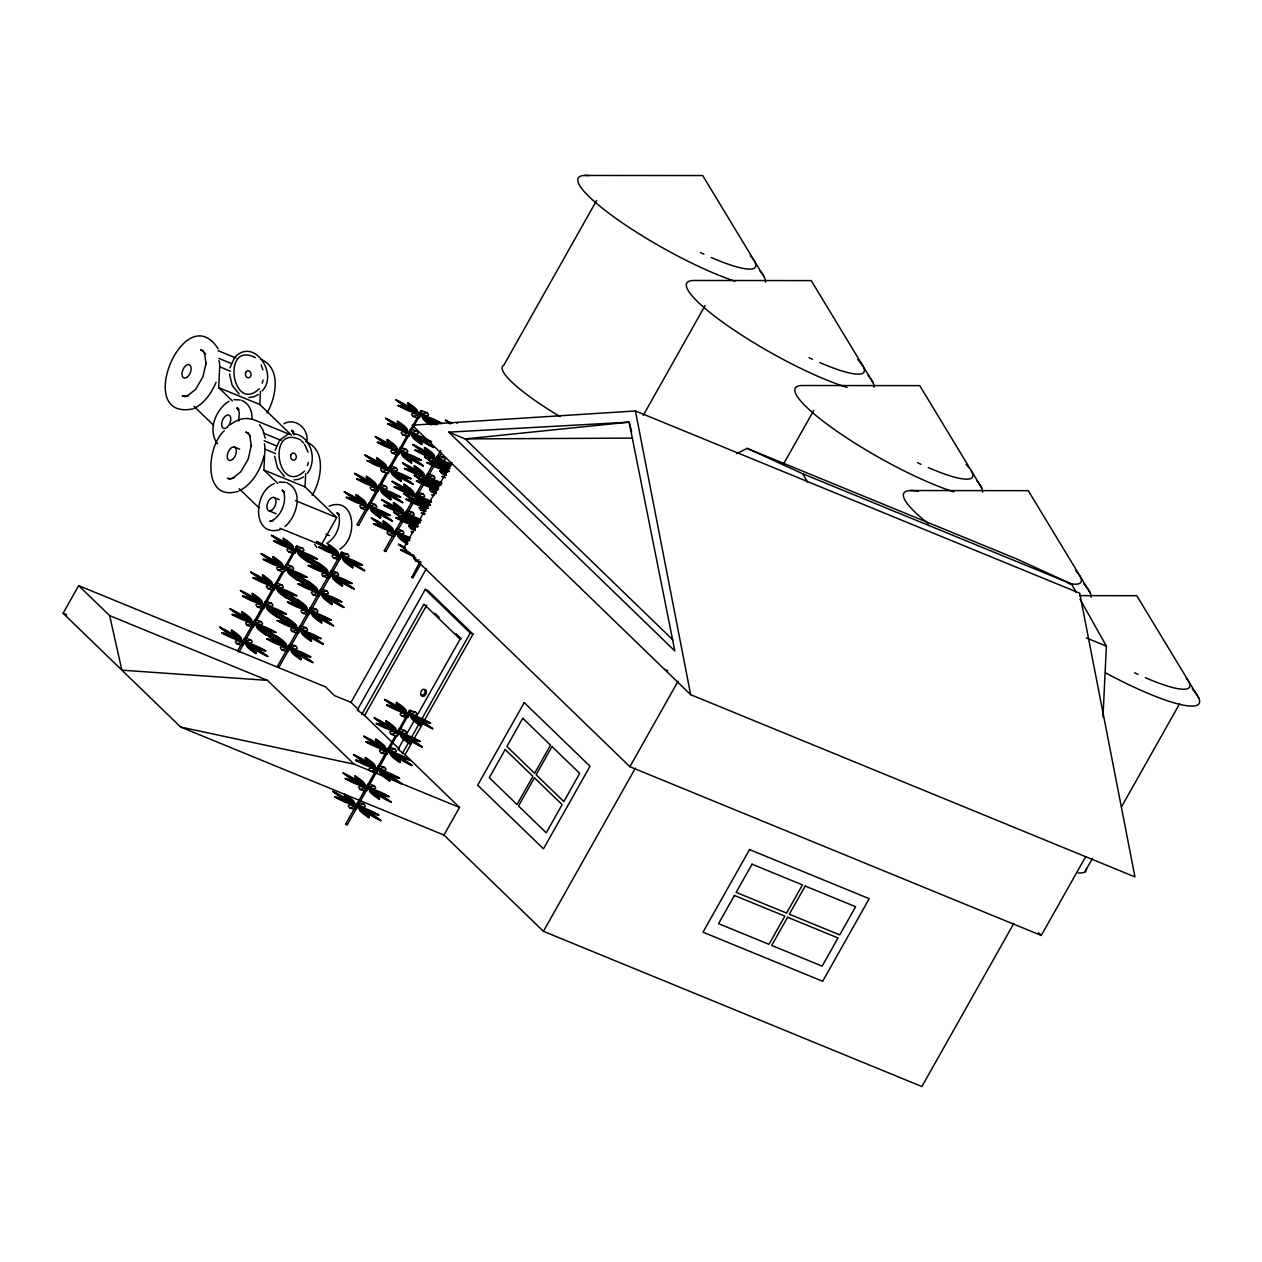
<?xml version="1.0" encoding="UTF-8"?>
<svg xmlns="http://www.w3.org/2000/svg" width="1262" height="1262" viewBox="0 0 1262 1262"><rect width="100%" height="100%" fill="white"/><g stroke="black" fill="none" stroke-linecap="round" stroke-linejoin="round"><path stroke-width="1.5" d="M232.429 400.969L218.673 387.639L219.683 366.8A16.942 9.465 -67.7 0 0 219.62 363.945M291.459 435.153L259.814 404.518L260.445 391.252M277.672 483.346L263.9 470.032L264.91 449.177A16.942 9.465 -67.7 0 0 264.357 443.782M280.022 528.226L321.163 545.089L336.686 517.53L305.041 486.895L305.688 473.629M1102.972 716.911L1106.395 646.144L1080.004 599.119M238.739 421.051L239.291 412.485L237.13 407.642L239.007 409.677L237.004 408.352L238.376 409.077M229.921 367.952L234.385 357.824M262.165 383.175L263.127 380.02M275.163 450.329L279.612 440.201M307.392 465.568L308.354 462.413M264.121 455.834C260.477 469.716 252.779 483.567 239.796 490.634M216.133 382.197C211.669 392.687 204.87 402.783 194.553 408.241M266.96 412.989C276.22 397.562 281.773 367.51 260.571 359.276M312.187 495.367C321.447 479.939 327 449.903 305.798 441.653M1013.843 923.374L921.891 1086.55L543.433 931.324L443.956 835.05L180.671 727.054L63.1 613.269L78.67 585.647L325.501 686.875L334.54 695.63L350.994 702.382L358.755 709.891M237.414 651.287L282.357 571.544M284.265 568.152L296.696 546.099L297.69 546.462L238.975 652.138M277.672 665.957L341.718 552.204L342.507 552.456L343.28 553.056L279.217 666.746L277.687 665.863L279.217 666.746M408.809 432.724L421.24 410.671L422.249 411.033L358.755 525.213L357.951 524.96L357.178 524.361L385.872 473.455M387.781 470.063L406.9 436.116M441.337 453.058L385.872 551.462L385.084 551.21L384.311 550.611L413.005 499.705M414.914 496.313L440.722 450.502M596.626 200.469L503.743 365.317A85.769 15.475 29.4 0 0 560.012 416.555M451.985 462.413L403.808 547.897L629.896 766.712L1041.276 935.442L1085.588 856.803M420.656 564.146L413.005 577.728L411.822 577.239L420.057 561.606M350.994 702.382L426.414 568.547M443.956 835.05L459.51 807.412L405.07 754.723L473.013 634.155L427.992 590.569L425.247 589.449L357.304 710.017L364.56 715.507L399.344 749.171M361.815 714.387L423.937 604.151L460.109 639.156L397.987 749.391L405.07 754.723M364.56 715.507L426.682 605.271M397.341 732.307L409.771 710.238L410.781 710.616L347.287 824.78L346.482 824.528L345.709 823.928L395.432 735.699M402.341 753.603L470.269 633.019L425.247 589.449M643.226 415.403L705.142 305.499M783.67 463.769L813.674 410.544M629.896 766.712L678.057 681.228M543.433 931.324L635.37 768.148M1084.752 872.074L1092.498 858.334M1121.524 806.828L1179.576 703.786M262.165 390.904C278.934 373.71 253.378 336.528 234.543 357.651M307.392 473.282C317.677 460.157 311.099 435.343 293.178 433.607M224.242 430.815C206.447 446.227 202.078 502.718 238.581 491.186M259.278 388.791C231.956 414.504 221.276 340.172 255.381 357.619M304.505 471.168C276.899 496.818 266.408 422.691 300.608 439.996M284.944 526.601C296.791 516.647 304.221 491.123 287.042 482.794M339.793 549.096C358.455 538.448 355.553 495.761 329.114 506.141M422.77 411.554L421.271 410.734M298.258 546.935L296.696 546.099M357.178 524.361L358.755 525.213M343.248 553.087L341.718 552.204M384.311 550.611L385.872 551.462M411.444 576.876L413.005 577.728M409.803 710.301L411.333 711.09M345.709 823.928L347.287 824.78M279.77 440.044L287.878 434.317M229.037 401.269C215.66 409.298 207.347 430.374 217.521 443.798M230.141 424.852C235.931 420.309 243.534 417.012 250.949 419.158M274.264 483.646C253.11 491.549 251.659 538.069 280.164 529.583M326.716 543.465C336.355 537.707 341.686 524.724 338.468 513.902L337.096 513.224L339.084 514.549L337.222 512.514L338.768 514.943L338.468 513.902M283.887 423.764C295.387 417.091 309.237 429.127 306.745 441.59M258.284 394.612L253.63 396.883L248.882 397.514M303.511 476.989L298.873 479.26L294.109 479.907M736.614 453.626L747.183 448.389L1015.957 558.624L1071.533 584.006L1076.234 592.414M193.354 408.809C132.478 421.587 184.41 296.286 218.184 348.848M413.968 410.923L414.188 410.86A16.311 2.95 29.4 0 0 396.047 399.928A16.311 2.95 29.4 0 0 413.968 410.923L425.988 418.227A16.311 2.95 29.4 0 0 435.816 424.978M417.959 414.788L421.461 413.841A16.311 2.95 29.4 0 1 427.077 412.658A16.311 2.95 29.4 0 1 422.202 414.299L418.716 415.245A16.311 2.95 29.4 0 1 413.1 416.428A16.311 2.95 29.4 0 1 417.959 414.788L418.716 415.245M413.1 416.428L418.337 415.009M421.823 414.062L427.077 412.658M425.988 418.227L426.209 418.164A16.311 2.95 29.4 0 1 437.819 424.442M403.824 429.238L403.619 429.285A16.311 2.95 29.4 0 1 385.683 418.306A16.311 2.95 29.4 0 1 403.824 429.238L415.845 436.542A16.311 2.95 29.4 0 1 433.765 447.537A16.311 2.95 29.4 0 1 415.64 436.605L415.845 436.542M411.854 432.677L411.096 432.219A16.311 2.95 29.4 0 1 416.712 431.02A16.311 2.95 29.4 0 1 411.854 432.677L408.367 433.607A16.311 2.95 29.4 0 1 402.736 434.806A16.311 2.95 29.4 0 1 407.61 433.166L409.361 432.692M402.736 434.806L407.989 433.387M411.475 432.44L416.712 431.02M393.476 447.6L393.255 447.663A16.311 2.95 29.4 0 1 375.335 436.668A16.311 2.95 29.4 0 1 393.476 447.6L405.496 454.919A16.311 2.95 29.4 0 1 423.417 465.899A16.311 2.95 29.4 0 1 405.276 454.967L405.496 454.919M397.262 451.528L400.748 450.581A16.311 2.95 29.4 0 1 406.364 449.398A16.311 2.95 29.4 0 1 401.505 451.039L398.003 451.985A16.311 2.95 29.4 0 1 392.387 453.184A16.311 2.95 29.4 0 1 397.262 451.528L398.003 451.985M392.387 453.184L397.625 451.764M401.127 450.818L406.364 449.398M430.736 455.55L430.957 455.487A16.311 2.95 29.4 0 0 412.816 444.555A16.311 2.95 29.4 0 0 430.736 455.55L442.757 462.854A16.311 2.95 29.4 0 0 449.304 467.634M386.898 469.906L390.4 468.959A16.311 2.95 29.4 0 1 396.016 467.776A16.311 2.95 29.4 0 1 391.141 469.417L387.655 470.363A16.311 2.95 29.4 0 1 382.039 471.546A16.311 2.95 29.4 0 1 386.898 469.906L387.655 470.363M382.039 471.546L387.276 470.127M390.778 469.196L396.016 467.776M434.743 459.415L438.229 458.469A16.311 2.95 29.4 0 1 443.845 457.286A16.311 2.95 29.4 0 1 438.987 458.926L435.485 459.873A16.311 2.95 29.4 0 1 429.869 461.056A16.311 2.95 29.4 0 1 434.743 459.415L435.485 459.873M429.869 461.056L435.122 459.652M438.608 458.705L443.845 457.286M442.757 462.854L442.978 462.791A16.311 2.95 29.4 0 1 449.651 466.12M420.388 473.928L420.609 473.865A16.311 2.95 29.4 0 0 402.468 462.933A16.311 2.95 29.4 0 0 420.388 473.928L432.409 481.232A16.311 2.95 29.4 0 0 438.955 485.996M380.793 487.795L377.306 488.741A16.311 2.95 29.4 0 1 371.691 489.924A16.311 2.95 29.4 0 1 376.549 488.284L380.793 487.795A16.311 2.95 29.4 0 0 385.667 486.138A16.311 2.95 29.4 0 0 379.057 486.028M371.691 489.924L376.928 488.504M380.414 487.558L385.667 486.138M424.379 477.793L427.881 476.847A16.311 2.95 29.4 0 1 433.497 475.664A16.311 2.95 29.4 0 1 428.638 477.304L425.136 478.251A16.311 2.95 29.4 0 1 419.52 479.434A16.311 2.95 29.4 0 1 424.379 477.793L425.136 478.251M419.52 479.434L424.758 478.014M428.26 477.068L433.497 475.664M444.429 474.37A16.311 2.95 29.4 0 1 441.763 473.424L447 472.004M432.409 481.232L432.629 481.169A16.311 2.95 29.4 0 1 440.99 485.46M362.194 502.781L362.415 502.718A16.311 2.95 29.4 0 0 344.274 491.786A16.311 2.95 29.4 0 0 362.194 502.781L374.215 510.085A16.311 2.95 29.4 0 0 392.356 521.017A16.311 2.95 29.4 0 0 374.435 510.037L374.215 510.085M410.26 492.243L410.04 492.29A16.311 2.95 29.4 0 1 392.119 481.311A16.311 2.95 29.4 0 1 410.26 492.243L422.281 499.547A16.311 2.95 29.4 0 1 428.938 502.86M370.444 506.157L369.687 505.715A16.311 2.95 29.4 0 1 375.303 504.516A16.311 2.95 29.4 0 1 370.444 506.157L366.942 507.103A16.311 2.95 29.4 0 1 361.326 508.302A16.311 2.95 29.4 0 1 366.201 506.646L367.952 506.172M361.326 508.302L366.579 506.882M370.066 505.936L375.303 504.516M414.031 496.155L417.533 495.225A16.311 2.95 29.4 0 1 423.149 494.026A16.311 2.95 29.4 0 1 418.274 495.682L414.788 496.613A16.311 2.95 29.4 0 1 409.172 497.812A16.311 2.95 29.4 0 1 414.031 496.155L414.788 496.613M435.201 493.048A16.311 2.95 29.4 0 1 431.399 491.801A16.311 2.95 29.4 0 1 436.273 490.145L438.009 489.688M409.172 497.812L414.409 496.392M417.896 495.445L423.149 494.026M431.399 491.801L436.652 490.382M422.281 499.547L422.06 499.61A16.311 2.95 29.4 0 0 430.216 505.384M399.896 510.605L399.691 510.668A16.311 2.95 29.4 0 1 381.755 499.673A16.311 2.95 29.4 0 1 399.896 510.605L411.917 517.909A16.311 2.95 29.4 0 1 420.278 522.2M408.904 495.982A16.311 2.95 29.4 0 0 403.998 493.663A16.311 2.95 29.4 0 0 421.918 504.658L422.139 504.595A16.311 2.95 29.4 0 0 413.983 498.821M407.926 514.044L404.424 514.991A16.311 2.95 29.4 0 1 398.808 516.174A16.311 2.95 29.4 0 1 403.682 514.533L407.926 514.044A16.311 2.95 29.4 0 0 412.784 512.404A16.311 2.95 29.4 0 0 408.02 510.968M424.852 511.425A16.311 2.95 29.4 0 1 421.051 510.163A16.311 2.95 29.4 0 1 425.909 508.523L427.66 508.05M398.808 516.174L404.061 514.77M407.547 513.823L412.784 512.404M421.051 510.163L426.288 508.76M289.629 546.272L289.408 546.336A16.311 2.95 29.4 0 1 271.488 535.34A16.311 2.95 29.4 0 1 289.629 546.272L301.65 553.592A16.311 2.95 29.4 0 1 319.57 564.571A16.311 2.95 29.4 0 1 301.429 553.639L301.65 553.592M293.415 550.2L296.901 549.254A16.311 2.95 29.4 0 1 302.517 548.071A16.311 2.95 29.4 0 1 297.658 549.711L294.156 550.658A16.311 2.95 29.4 0 1 288.541 551.857A16.311 2.95 29.4 0 1 293.415 550.2L294.156 550.658M411.917 517.909L411.696 517.972A16.311 2.95 29.4 0 0 418.243 522.752M288.541 551.857L293.794 550.437M297.28 549.491L302.517 548.071M398.555 514.36A16.311 2.95 29.4 0 0 393.649 512.041A16.311 2.95 29.4 0 0 411.57 523.036L411.791 522.973A16.311 2.95 29.4 0 0 405.244 518.193M393.334 532.911L396.82 531.965A16.311 2.95 29.4 0 1 402.436 530.781A16.311 2.95 29.4 0 1 397.577 532.422L394.075 533.369A16.311 2.95 29.4 0 1 388.459 534.552A16.311 2.95 29.4 0 1 393.334 532.911L394.075 533.369M414.504 529.803A16.311 2.95 29.4 0 1 410.702 528.541A16.311 2.95 29.4 0 1 415.561 526.901L417.312 526.428L414.33 523.604A16.311 2.95 29.4 0 1 405.623 514.991L414.677 523.746M388.459 534.552L393.697 533.132M397.199 532.201L402.436 530.781M410.702 528.541L415.561 526.901M279.281 564.65L279.06 564.713A16.311 2.95 29.4 0 1 261.139 553.718A16.311 2.95 29.4 0 1 279.281 564.65L291.301 571.954A16.311 2.95 29.4 0 1 309.222 582.949A16.311 2.95 29.4 0 1 291.08 572.017L291.301 571.954M334.651 552.393L334.43 552.456A16.311 2.95 29.4 0 1 316.51 541.461A16.311 2.95 29.4 0 1 334.651 552.393L346.671 559.697A16.311 2.95 29.4 0 1 364.592 570.692A16.311 2.95 29.4 0 1 346.451 559.76L346.671 559.697M283.051 568.578L286.553 567.632A16.311 2.95 29.4 0 1 292.169 566.449A16.311 2.95 29.4 0 1 287.31 568.089L283.808 569.036A16.311 2.95 29.4 0 1 278.192 570.219A16.311 2.95 29.4 0 1 283.051 568.578L283.808 569.036M278.192 570.219L283.429 568.815M286.931 567.868L292.169 566.449M338.437 556.321L341.923 555.375A16.311 2.95 29.4 0 1 347.539 554.192A16.311 2.95 29.4 0 1 342.68 555.832L339.178 556.779A16.311 2.95 29.4 0 1 333.562 557.962A16.311 2.95 29.4 0 1 338.437 556.321L339.178 556.779M333.562 557.962L338.8 556.558M342.302 555.611L347.539 554.192M324.302 570.771L324.082 570.834A16.311 2.95 29.4 0 1 306.161 559.839A16.311 2.95 29.4 0 1 324.302 570.771L336.323 578.075A16.311 2.95 29.4 0 1 354.243 589.07A16.311 2.95 29.4 0 1 336.102 578.138L336.323 578.075M276.946 586.467L276.204 586.01A16.311 2.95 29.4 0 1 281.82 584.827A16.311 2.95 29.4 0 1 276.946 586.467L273.46 587.414A16.311 2.95 29.4 0 1 267.844 588.597A16.311 2.95 29.4 0 1 272.702 586.956L274.453 586.483M267.844 588.597L273.081 587.177M276.567 586.231L281.82 584.827M328.073 574.699L331.575 573.753A16.311 2.95 29.4 0 1 337.191 572.569A16.311 2.95 29.4 0 1 332.316 574.21L328.83 575.157A16.311 2.95 29.4 0 1 323.214 576.34A16.311 2.95 29.4 0 1 328.073 574.699L328.83 575.157M323.214 576.34L328.451 574.92M331.953 573.973L337.191 572.569M415.892 557.883A16.311 2.95 29.4 0 0 415.592 560.817L419.079 559.871M262.354 605.318L265.84 604.388A16.311 2.95 29.4 0 1 271.456 603.189A16.311 2.95 29.4 0 1 266.597 604.845L263.111 605.776A16.311 2.95 29.4 0 1 257.48 606.975A16.311 2.95 29.4 0 1 262.354 605.318L263.111 605.776M257.48 606.975L262.733 605.555M266.219 604.608L271.456 603.189M321.968 592.588L318.481 593.534A16.311 2.95 29.4 0 1 312.866 594.717A16.311 2.95 29.4 0 1 317.724 593.077L321.968 592.588A16.311 2.95 29.4 0 0 326.826 590.932A16.311 2.95 29.4 0 0 322.062 589.496M312.866 594.717L318.103 593.298M321.589 592.351L326.826 590.932M247.999 619.831L248.22 619.768A16.311 2.95 29.4 0 0 230.078 608.836A16.311 2.95 29.4 0 0 247.999 619.831L260.019 627.135A16.311 2.95 29.4 0 0 278.161 638.067A16.311 2.95 29.4 0 0 260.24 627.072L260.019 627.135M256.249 623.207L252.747 624.154A16.311 2.95 29.4 0 1 247.131 625.337A16.311 2.95 29.4 0 1 252.006 623.696L256.249 623.207A16.311 2.95 29.4 0 0 261.108 621.567A16.311 2.95 29.4 0 0 254.498 621.456M247.131 625.337L252.368 623.933M255.87 622.986L261.108 621.567M311.619 610.95L308.117 611.896A16.311 2.95 29.4 0 1 302.501 613.095A16.311 2.95 29.4 0 1 307.376 611.439L311.619 610.95A16.311 2.95 29.4 0 0 316.478 609.309A16.311 2.95 29.4 0 0 309.884 609.199M302.501 613.095L307.739 611.676M311.241 610.729L316.478 609.309M237.65 638.209L237.871 638.146A16.311 2.95 29.4 0 0 219.73 627.214A16.311 2.95 29.4 0 0 237.65 638.209L249.671 645.513A16.311 2.95 29.4 0 0 267.812 656.445A16.311 2.95 29.4 0 0 249.892 645.45L249.671 645.513M293.021 625.952L293.241 625.889A16.311 2.95 29.4 0 0 275.1 614.957A16.311 2.95 29.4 0 0 293.021 625.952L305.041 633.256A16.311 2.95 29.4 0 0 323.182 644.188A16.311 2.95 29.4 0 0 305.262 633.193L305.041 633.256M241.641 642.074L245.143 641.128A16.311 2.95 29.4 0 1 250.759 639.944A16.311 2.95 29.4 0 1 245.885 641.585L242.399 642.532A16.311 2.95 29.4 0 1 236.783 643.715A16.311 2.95 29.4 0 1 241.641 642.074L242.399 642.532M236.783 643.715L242.02 642.295M245.522 641.348L250.759 639.944M297.012 629.817L300.514 628.87A16.311 2.95 29.4 0 1 306.13 627.687A16.311 2.95 29.4 0 1 301.271 629.328L297.769 630.274A16.311 2.95 29.4 0 1 292.153 631.457A16.311 2.95 29.4 0 1 297.012 629.817L297.769 630.274M292.153 631.457L297.39 630.038M300.892 629.107L306.13 627.687M282.672 644.33L282.893 644.267A16.311 2.95 29.4 0 0 264.752 633.335A16.311 2.95 29.4 0 0 282.672 644.33L294.693 651.634A16.311 2.95 29.4 0 0 312.834 662.566A16.311 2.95 29.4 0 0 294.914 651.571L294.693 651.634M286.663 648.195L290.165 647.248A16.311 2.95 29.4 0 1 295.781 646.065A16.311 2.95 29.4 0 1 290.907 647.706L287.42 648.652A16.311 2.95 29.4 0 1 281.805 649.835A16.311 2.95 29.4 0 1 286.663 648.195L287.42 648.652M281.805 649.835L287.042 648.416M290.528 647.469L295.781 646.065M402.72 710.427L402.499 710.49A16.311 2.95 29.4 0 1 384.579 699.495A16.311 2.95 29.4 0 1 402.72 710.427L414.741 717.747A16.311 2.95 29.4 0 1 432.661 728.726A16.311 2.95 29.4 0 1 414.52 717.794L414.741 717.747M406.49 714.355L409.992 713.409A16.311 2.95 29.4 0 1 415.608 712.225A16.311 2.95 29.4 0 1 410.734 713.866L407.247 714.813A16.311 2.95 29.4 0 1 401.631 716.011A16.311 2.95 29.4 0 1 406.49 714.355L407.247 714.813M401.631 716.011L406.869 714.592M410.355 713.645L415.608 712.225M396.142 732.733L399.628 731.786A16.311 2.95 29.4 0 1 405.244 730.603A16.311 2.95 29.4 0 1 400.385 732.244L396.899 733.19A16.311 2.95 29.4 0 1 391.267 734.374A16.311 2.95 29.4 0 1 396.142 732.733L396.899 733.19M391.267 734.374L396.52 732.954M400.007 732.023L405.244 730.603M390.037 750.622L386.535 751.568A16.311 2.95 29.4 0 1 380.919 752.751A16.311 2.95 29.4 0 1 385.793 751.111L390.037 750.622A16.311 2.95 29.4 0 0 394.896 748.965A16.311 2.95 29.4 0 0 388.302 748.855M380.919 752.751L386.156 751.332M389.658 750.385L394.896 748.965M375.429 769.473L378.931 768.542A16.311 2.95 29.4 0 1 384.547 767.343A16.311 2.95 29.4 0 1 379.673 768.984L376.186 769.93A16.311 2.95 29.4 0 1 370.571 771.129A16.311 2.95 29.4 0 1 375.429 769.473L376.186 769.93M370.571 771.129L375.808 769.71M379.31 768.763L384.547 767.343M361.09 783.986L361.311 783.923A16.311 2.95 29.4 0 0 343.169 772.991A16.311 2.95 29.4 0 0 361.09 783.986L373.11 791.29A16.311 2.95 29.4 0 0 391.252 802.222A16.311 2.95 29.4 0 0 373.331 791.227L373.11 791.29M369.324 787.362L368.583 786.904A16.311 2.95 29.4 0 1 374.199 785.721A16.311 2.95 29.4 0 1 369.324 787.362L365.838 788.308A16.311 2.95 29.4 0 1 360.222 789.491A16.311 2.95 29.4 0 1 365.081 787.851L366.832 787.378M360.222 789.491L365.459 788.087M368.946 787.141L374.199 785.721M350.946 802.301L350.726 802.364A16.311 2.95 29.4 0 1 332.805 791.369A16.311 2.95 29.4 0 1 350.946 802.301L362.967 809.605A16.311 2.95 29.4 0 1 380.887 820.6A16.311 2.95 29.4 0 1 362.746 809.668L362.967 809.605M354.732 806.229L358.219 805.282A16.311 2.95 29.4 0 1 363.835 804.099A16.311 2.95 29.4 0 1 358.976 805.74L355.474 806.686A16.311 2.95 29.4 0 1 349.858 807.869A16.311 2.95 29.4 0 1 354.732 806.229L355.474 806.686M349.858 807.869L355.111 806.45M358.597 805.503L363.835 804.099M233.88 399.644L240.332 399.991M279.107 482.037L285.559 482.368M635.417 410.955L412.232 425.199L690.677 694.684L1134.964 876.916L1079.704 593.187L635.417 410.955L690.677 694.684M448.767 432.156L465.221 438.908L629.107 422.139L674.855 650.971L448.767 432.156L629.107 422.139L631.615 431.636M632.514 438.119L465.221 438.908L672.93 639.944M584.621 175.45L702.697 175.56L764.614 277.798A107.207 19.356 29.4 0 1 765.466 282.104M910.186 490.539L1028.262 490.666L1090.179 592.888M1079.72 595.632L1136.778 595.696L1198.711 697.918M459.51 807.412L354.054 764.157L267.481 680.376L121.878 670.169L109.652 615.635L78.67 585.647M180.671 727.054L354.054 764.157M183.7 396.3L182.201 395.952L185.893 396.41L184.41 396.552L188.59 395.369L187.391 395.921L195.673 389.311L202.882 376.912L206.116 363.046L206.037 363.85L204.523 352.839L204.996 354.117L202.709 350.536L203.671 351.688L200.611 349.637L201.936 350.457M228.927 478.677L227.428 478.33L231.12 478.787L229.637 478.929L233.817 477.746L232.618 478.314L240.9 471.688L248.109 459.289L251.343 445.439L251.264 446.227L249.75 435.216L250.223 436.494L247.936 432.913L248.898 434.065L245.838 432.014L247.163 432.834M271.74 521.253L270.273 520.827L272.671 521.127L269.942 521.253L272.781 520.465L271.851 520.969C281.505 515.212 286.837 502.229 283.619 491.407L282.246 490.729L284.234 492.054L282.373 490.019L283.918 492.448L283.619 491.407M747.183 448.389L802.758 473.771L1071.533 584.006M1086.408 637.957L1106.395 646.144M417.406 411.759A16.311 2.95 29.4 0 0 408.02 402.878A16.311 2.95 29.4 0 0 416.728 411.491L430.847 424.963M414.409 412.106L425.373 416.602A16.311 2.95 29.4 0 1 442.031 423.543L414.788 412.469A16.311 2.95 29.4 0 1 398.145 405.544A16.311 2.95 29.4 0 1 414.409 412.106L414.788 412.469M398.145 405.544L414.599 412.295M416.728 411.491L423.448 417.596A16.311 2.95 29.4 0 1 432.125 424.6M218.089 350.694L235.962 358.029M406.38 429.853L421.792 444.587A16.311 2.95 29.4 0 1 412.406 435.69L406.38 429.853A16.311 2.95 29.4 0 1 397.672 421.24A16.311 2.95 29.4 0 1 407.058 430.137M431.02 441.937A16.311 2.95 29.4 0 1 415.403 435.343L404.439 430.847A16.311 2.95 29.4 0 1 387.797 423.922L415.024 434.98A16.311 2.95 29.4 0 1 431.667 441.921L415.214 435.169M412.406 435.69L413.084 435.974A16.311 2.95 29.4 0 1 421.792 444.587M218.815 358.392L231.325 363.519M219.683 366.8L230.41 371.202M433.497 456.118L448.925 470.836A16.311 2.95 29.4 0 1 439.539 461.955L433.497 456.118A16.311 2.95 29.4 0 1 424.805 447.505A16.311 2.95 29.4 0 1 434.191 456.402M450.581 464.795L431.557 457.112A16.311 2.95 29.4 0 1 414.914 450.171A16.311 2.95 29.4 0 1 431.194 456.734L442.157 461.245A16.311 2.95 29.4 0 1 452.033 464.526M414.914 450.171L431.383 456.923M439.539 461.955L440.217 462.223A16.311 2.95 29.4 0 1 448.389 468.581M396.71 448.515L396.016 448.231A16.311 2.95 29.4 0 1 387.324 439.618A16.311 2.95 29.4 0 1 396.71 448.515L402.736 454.352A16.311 2.95 29.4 0 1 411.444 462.965A16.311 2.95 29.4 0 1 402.057 454.068L387.324 439.618M436.384 460.094A16.311 2.95 29.4 0 0 445.391 468.47L449.083 471.672M377.433 442.284A16.311 2.95 29.4 0 0 394.075 449.225L393.712 448.862A16.311 2.95 29.4 0 0 377.433 442.284L421.319 460.283A16.311 2.95 29.4 0 1 405.055 453.721L404.676 453.358A16.311 2.95 29.4 0 1 421.319 460.283M426.808 462.539A16.311 2.95 29.4 0 1 443.072 469.101L443.451 469.464A16.311 2.95 29.4 0 1 426.808 462.539L448.562 471.357M444.539 476.72A16.311 2.95 29.4 0 0 442.047 476.437L445.344 477.777M218.673 387.639L259.814 404.518M423.843 474.764L423.149 474.48A16.311 2.95 29.4 0 1 414.457 465.883A16.311 2.95 29.4 0 1 423.843 474.764L429.869 480.601A16.311 2.95 29.4 0 1 438.545 487.605M440.548 484.292A16.311 2.95 29.4 0 1 432.188 479.986L421.208 475.474A16.311 2.95 29.4 0 1 404.566 468.549L431.809 479.607A16.311 2.95 29.4 0 1 441.684 482.904M431.998 479.797L441.874 483.851M414.457 465.883L429.869 480.601M385.667 466.609L401.079 481.327A16.311 2.95 29.4 0 1 391.693 472.445L385.667 466.609A16.311 2.95 29.4 0 1 376.975 457.996A16.311 2.95 29.4 0 1 386.361 466.877M435.422 485.381A16.311 2.95 29.4 0 0 426.335 478.235A16.311 2.95 29.4 0 0 435.027 486.848L437.725 489.072M410.97 478.661L383.727 467.587A16.311 2.95 29.4 0 1 367.084 460.662A16.311 2.95 29.4 0 1 383.348 467.224L394.328 471.736A16.311 2.95 29.4 0 1 410.97 478.661A16.311 2.95 29.4 0 1 394.706 472.098L394.328 471.736M437.204 489.53L433.087 487.842A16.311 2.95 29.4 0 1 416.444 480.917A16.311 2.95 29.4 0 1 432.724 487.479L436.826 489.167M367.084 460.662L383.538 467.413M416.444 480.917L432.913 487.653M391.693 472.445L392.387 472.714A16.311 2.95 29.4 0 1 401.079 481.327M252.116 419.016L289.676 434.412M413.479 493.142A16.311 2.95 29.4 0 0 404.092 484.245A16.311 2.95 29.4 0 0 412.8 492.858L426.919 506.346M263.316 433.071L281.205 440.422M394.217 486.927A16.311 2.95 29.4 0 0 410.86 493.852L410.481 493.489A16.311 2.95 29.4 0 0 394.217 486.927L431.509 502.213M412.8 492.858L419.52 498.979A16.311 2.95 29.4 0 1 428.496 506.551M375.997 485.255L375.319 484.971A16.311 2.95 29.4 0 1 366.611 476.358A16.311 2.95 29.4 0 1 375.997 485.255L382.023 491.092A16.311 2.95 29.4 0 1 390.731 499.705A16.311 2.95 29.4 0 1 381.345 490.808L366.611 476.358M427.376 507.45L424.679 505.226A16.311 2.95 29.4 0 1 415.687 497.654M264.042 440.769L276.567 445.896M356.736 479.039L383.964 490.098A16.311 2.95 29.4 0 1 400.606 497.039A16.311 2.95 29.4 0 1 384.342 490.461L373.378 485.965A16.311 2.95 29.4 0 1 356.736 479.039A16.311 2.95 29.4 0 1 373 485.602L373.378 485.965M384.153 490.287L400.606 497.039M426.856 507.908L422.738 506.22A16.311 2.95 29.4 0 1 406.096 499.279L427.85 508.097M424.994 513.808A16.311 2.95 29.4 0 0 421.35 513.177L424.631 514.533M264.91 449.177L275.637 453.579M403.13 511.52L402.452 511.236A16.311 2.95 29.4 0 1 393.744 502.623A16.311 2.95 29.4 0 1 403.13 511.52L409.156 517.357A16.311 2.95 29.4 0 1 417.832 524.361M419.836 521.032A16.311 2.95 29.4 0 1 411.475 516.726L400.511 512.23A16.311 2.95 29.4 0 1 383.869 505.289L411.096 516.363A16.311 2.95 29.4 0 1 420.972 519.644M411.286 516.537L421.161 520.591M393.744 502.623L409.156 517.357M234.338 447.032L239.685 449.225M364.955 503.349L380.383 518.083A16.311 2.95 29.4 0 1 370.996 509.185L364.955 503.349A16.311 2.95 29.4 0 1 356.263 494.736A16.311 2.95 29.4 0 1 365.649 503.633M414.33 523.604L417.028 525.828M390.258 515.401L363.03 504.343A16.311 2.95 29.4 0 1 346.372 497.402A16.311 2.95 29.4 0 1 362.651 503.98L373.615 508.476A16.311 2.95 29.4 0 1 390.258 515.401A16.311 2.95 29.4 0 1 373.994 508.838L373.615 508.476M416.507 526.27L412.39 524.582A16.311 2.95 29.4 0 1 395.747 517.657A16.311 2.95 29.4 0 1 412.011 524.219L417.501 526.475M346.372 497.402L362.841 504.153M395.747 517.657L412.201 524.408M370.996 509.185L371.675 509.469A16.311 2.95 29.4 0 1 380.383 518.083M263.9 470.032L305.041 486.895M392.088 529.614L407.516 544.332A16.311 2.95 29.4 0 1 398.114 535.435L392.088 529.614A16.311 2.95 29.4 0 1 383.396 521.001A16.311 2.95 29.4 0 1 392.782 529.882M373.505 523.667A16.311 2.95 29.4 0 0 390.147 530.592L389.769 530.229A16.311 2.95 29.4 0 0 373.505 523.667L409.156 538.29M398.114 535.435L398.808 535.719A16.311 2.95 29.4 0 1 407.8 543.291M295.56 500.651L336.686 517.53M273.917 497.433L279.249 499.61M410.15 552.914A16.311 2.95 29.4 0 0 400.638 549.932L413.81 555.327M664.49 669.349L667.787 670.706M269.011 510.826L276.126 513.744M325.927 534.173L329.492 535.64M337.885 553.308L337.191 553.024A16.311 2.95 29.4 0 1 328.499 544.411A16.311 2.95 29.4 0 1 337.885 553.308L343.911 559.145A16.311 2.95 29.4 0 1 352.603 567.758A16.311 2.95 29.4 0 1 343.217 558.861L328.499 544.411M362.494 565.076L335.25 554.018A16.311 2.95 29.4 0 1 318.608 547.077A16.311 2.95 29.4 0 1 334.872 553.655L345.851 558.151A16.311 2.95 29.4 0 1 362.494 565.076A16.311 2.95 29.4 0 1 346.23 558.514L345.851 558.151M318.608 547.077L335.061 553.829M292.169 546.903L307.597 561.637A16.311 2.95 29.4 0 1 298.211 552.74L292.169 546.903A16.311 2.95 29.4 0 1 283.477 538.29A16.311 2.95 29.4 0 1 292.863 547.187M273.586 540.956L300.829 552.03A16.311 2.95 29.4 0 1 317.472 558.956A16.311 2.95 29.4 0 1 301.208 552.393L290.244 547.897A16.311 2.95 29.4 0 1 273.586 540.956A16.311 2.95 29.4 0 1 289.866 547.534L290.244 547.897M301.019 552.204L317.472 558.956M298.211 552.74L298.889 553.024A16.311 2.95 29.4 0 1 307.597 561.637M326.842 571.402L342.254 586.12A16.311 2.95 29.4 0 1 332.868 577.223L326.842 571.402A16.311 2.95 29.4 0 1 318.134 562.789A16.311 2.95 29.4 0 1 327.521 571.67M308.259 565.455L335.503 576.513A16.311 2.95 29.4 0 1 352.145 583.454A16.311 2.95 29.4 0 1 335.866 576.892L324.902 572.38A16.311 2.95 29.4 0 1 308.259 565.455A16.311 2.95 29.4 0 1 324.523 572.017L324.902 572.38M335.692 576.702L352.145 583.454M470.269 633.019L473.013 634.155M332.868 577.223L333.562 577.507A16.311 2.95 29.4 0 1 342.254 586.12M282.514 565.565L281.82 565.281A16.311 2.95 29.4 0 1 273.128 556.668A16.311 2.95 29.4 0 1 282.514 565.565L288.541 571.386A16.311 2.95 29.4 0 1 297.233 579.999A16.311 2.95 29.4 0 1 287.846 571.118L273.128 556.668M307.123 577.333L279.88 566.275A16.311 2.95 29.4 0 1 263.237 559.334A16.311 2.95 29.4 0 1 279.501 565.897L290.481 570.408A16.311 2.95 29.4 0 1 307.123 577.333A16.311 2.95 29.4 0 1 290.859 570.771L290.481 570.408M263.237 559.334L279.691 566.086M317.172 590.048L316.494 589.764A16.311 2.95 29.4 0 1 307.786 581.151A16.311 2.95 29.4 0 1 317.172 590.048L323.198 595.885A16.311 2.95 29.4 0 1 331.906 604.498A16.311 2.95 29.4 0 1 322.52 595.601L307.786 581.151M297.911 583.833A16.311 2.95 29.4 0 0 314.553 590.758L314.175 590.395A16.311 2.95 29.4 0 0 297.911 583.833L341.781 601.832A16.311 2.95 29.4 0 1 325.517 595.254L325.139 594.891A16.311 2.95 29.4 0 1 341.781 601.832M271.472 583.643L286.884 598.377A16.311 2.95 29.4 0 1 277.498 589.48L271.472 583.643A16.311 2.95 29.4 0 1 262.764 575.046A16.311 2.95 29.4 0 1 272.15 583.927M252.889 577.712L280.117 588.77A16.311 2.95 29.4 0 1 296.775 595.711A16.311 2.95 29.4 0 1 280.495 589.133L269.532 584.637A16.311 2.95 29.4 0 1 252.889 577.712A16.311 2.95 29.4 0 1 269.153 584.274L269.532 584.637M280.306 588.96L296.775 595.711M277.498 589.48L278.192 589.764A16.311 2.95 29.4 0 1 286.884 598.377M306.13 608.142L321.558 622.876A16.311 2.95 29.4 0 1 312.171 613.979L306.13 608.142A16.311 2.95 29.4 0 1 297.438 599.529A16.311 2.95 29.4 0 1 306.824 608.426M331.433 620.194L304.189 609.136A16.311 2.95 29.4 0 1 287.547 602.195A16.311 2.95 29.4 0 1 303.826 608.773L314.79 613.269A16.311 2.95 29.4 0 1 331.433 620.194A16.311 2.95 29.4 0 1 315.169 613.632L314.79 613.269M287.547 602.195L304.016 608.947M312.171 613.979L312.85 614.263A16.311 2.95 29.4 0 1 321.558 622.876M261.802 602.305L261.124 602.021A16.311 2.95 29.4 0 1 252.416 593.408A16.311 2.95 29.4 0 1 261.802 602.305L267.828 608.142A16.311 2.95 29.4 0 1 276.536 616.755A16.311 2.95 29.4 0 1 267.15 607.858L252.416 593.408M242.541 596.09A16.311 2.95 29.4 0 0 259.183 603.015L258.805 602.652A16.311 2.95 29.4 0 0 242.541 596.09L286.411 614.073A16.311 2.95 29.4 0 1 270.147 607.511L269.768 607.148A16.311 2.95 29.4 0 1 286.411 614.073M295.781 626.52L311.193 641.238A16.311 2.95 29.4 0 1 301.807 632.357L295.781 626.52A16.311 2.95 29.4 0 1 287.089 617.907A16.311 2.95 29.4 0 1 296.475 626.804M277.198 620.573A16.311 2.95 29.4 0 0 293.841 627.498L293.462 627.135A16.311 2.95 29.4 0 0 277.198 620.573L321.084 638.572A16.311 2.95 29.4 0 1 304.82 632.01L304.442 631.647A16.311 2.95 29.4 0 1 321.084 638.572M301.807 632.357L302.501 632.625A16.311 2.95 29.4 0 1 311.193 641.238M250.759 620.399L266.187 635.133A16.311 2.95 29.4 0 1 256.801 626.236L250.759 620.399A16.311 2.95 29.4 0 1 242.067 611.786A16.311 2.95 29.4 0 1 251.453 620.683M276.062 632.451L248.819 621.393A16.311 2.95 29.4 0 1 232.176 614.452A16.311 2.95 29.4 0 1 248.456 621.03L259.42 625.526A16.311 2.95 29.4 0 1 276.062 632.451A16.311 2.95 29.4 0 1 259.798 625.889L259.42 625.526M232.176 614.452L248.63 621.204M256.801 626.236L257.48 626.52A16.311 2.95 29.4 0 1 266.187 635.133M286.111 645.166L285.433 644.882A16.311 2.95 29.4 0 1 276.725 636.269A16.311 2.95 29.4 0 1 286.111 645.166L292.137 651.003A16.311 2.95 29.4 0 1 300.845 659.616A16.311 2.95 29.4 0 1 291.459 650.719L276.725 636.269M310.736 656.95L283.493 645.876A16.311 2.95 29.4 0 1 266.85 638.951A16.311 2.95 29.4 0 1 283.114 645.513L294.078 650.009A16.311 2.95 29.4 0 1 310.736 656.95A16.311 2.95 29.4 0 1 294.456 650.372L294.078 650.009M266.85 638.951L283.303 645.702M240.411 638.777L255.823 653.495A16.311 2.95 29.4 0 1 246.437 644.598L240.411 638.777A16.311 2.95 29.4 0 1 231.719 630.164A16.311 2.95 29.4 0 1 241.105 639.045M221.828 632.83L249.071 643.888A16.311 2.95 29.4 0 1 265.714 650.829A16.311 2.95 29.4 0 1 249.45 644.267L238.471 639.755A16.311 2.95 29.4 0 1 221.828 632.83A16.311 2.95 29.4 0 1 238.092 639.392L238.471 639.755M249.261 644.077L265.714 650.829M246.437 644.598L247.131 644.882A16.311 2.95 29.4 0 1 255.823 653.495M405.938 711.342L405.26 711.058A16.311 2.95 29.4 0 1 396.552 702.445A16.311 2.95 29.4 0 1 405.938 711.342L411.98 717.179A16.311 2.95 29.4 0 1 420.672 725.792A16.311 2.95 29.4 0 1 411.286 716.895L396.552 702.445M430.563 723.11L403.319 712.052A16.311 2.95 29.4 0 1 386.677 705.111A16.311 2.95 29.4 0 1 402.941 711.689L413.92 716.185A16.311 2.95 29.4 0 1 430.563 723.11A16.311 2.95 29.4 0 1 414.283 716.548L413.92 716.185M386.677 705.111L403.13 711.863M394.911 729.436L410.324 744.154A16.311 2.95 29.4 0 1 400.937 735.273L394.911 729.436A16.311 2.95 29.4 0 1 386.204 720.823A16.311 2.95 29.4 0 1 395.59 729.704M376.328 723.489L403.556 734.563A16.311 2.95 29.4 0 1 420.199 741.488A16.311 2.95 29.4 0 1 403.935 734.926L392.971 730.414A16.311 2.95 29.4 0 1 376.328 723.489A16.311 2.95 29.4 0 1 392.592 730.051L392.971 730.414M403.745 734.736L420.199 741.488M109.652 615.635L267.481 680.376M400.937 735.273L401.616 735.541A16.311 2.95 29.4 0 1 410.324 744.154M63.1 613.269L66.712 614.752M385.241 748.082L384.547 747.798A16.311 2.95 29.4 0 1 375.855 739.185A16.311 2.95 29.4 0 1 385.241 748.082L391.267 753.919A16.311 2.95 29.4 0 1 399.975 762.532A16.311 2.95 29.4 0 1 390.589 753.635L375.855 739.185M409.85 759.866L382.607 748.792A16.311 2.95 29.4 0 1 365.964 741.867A16.311 2.95 29.4 0 1 382.244 748.429L393.208 752.925A16.311 2.95 29.4 0 1 409.85 759.866A16.311 2.95 29.4 0 1 393.586 753.288L393.208 752.925M365.964 741.867L382.418 748.618M374.199 766.176L389.611 780.91A16.311 2.95 29.4 0 1 380.225 772.013L374.199 766.176A16.311 2.95 29.4 0 1 365.507 757.563A16.311 2.95 29.4 0 1 374.893 766.46M355.616 760.229L382.859 771.303A16.311 2.95 29.4 0 1 399.502 778.228A16.311 2.95 29.4 0 1 383.238 771.666L372.258 767.17A16.311 2.95 29.4 0 1 355.616 760.229A16.311 2.95 29.4 0 1 371.88 766.807L372.258 767.17M383.049 771.492L399.502 778.228M380.225 772.013L380.919 772.297A16.311 2.95 29.4 0 1 389.611 780.91M364.529 784.838L363.85 784.554A16.311 2.95 29.4 0 1 355.143 775.941A16.311 2.95 29.4 0 1 364.529 784.838L370.555 790.675A16.311 2.95 29.4 0 1 379.263 799.272A16.311 2.95 29.4 0 1 369.876 790.391L355.143 775.941M345.267 778.607A16.311 2.95 29.4 0 0 361.91 785.548L361.531 785.169A16.311 2.95 29.4 0 0 345.267 778.607L389.138 796.606A16.311 2.95 29.4 0 1 372.874 790.044L372.495 789.681A16.311 2.95 29.4 0 1 389.138 796.606M354.18 803.2L353.502 802.916A16.311 2.95 29.4 0 1 344.794 794.319A16.311 2.95 29.4 0 1 354.18 803.2L360.206 809.037A16.311 2.95 29.4 0 1 368.914 817.65A16.311 2.95 29.4 0 1 359.528 808.753L344.794 794.319M378.789 814.984L351.562 803.91A16.311 2.95 29.4 0 1 334.919 796.985A16.311 2.95 29.4 0 1 351.183 803.547L362.147 808.043A16.311 2.95 29.4 0 1 378.789 814.984A16.311 2.95 29.4 0 1 362.525 808.421L362.147 808.043M334.919 796.985L351.372 803.736M241.815 400.417C249.198 403.319 252.558 411.601 251.895 419.094M293.226 431.572L291.853 430.847L293.857 432.172L291.979 430.137L294.141 434.98M450.203 423.89A16.311 2.95 29.4 0 1 445.407 420.167L450.329 423.164M396.047 399.928L435.926 424.174M385.683 418.306L433.765 447.537M412.816 444.555L449.43 466.814M429.601 459.242A16.311 2.95 29.4 0 0 424.71 456.923L448.846 471.499M447.379 472.24L446.622 471.783A16.311 2.95 29.4 0 0 441.763 473.424M446.259 475.537A16.311 2.95 29.4 0 1 439.949 470.821L446.511 474.796M375.335 436.668L423.417 465.899M402.468 462.933L439.081 485.192M419.252 477.62A16.311 2.95 29.4 0 0 414.346 475.301L436.999 488.962M435.911 493.899A16.311 2.95 29.4 0 1 429.601 489.183L436.147 493.174M364.986 455.046A16.311 2.95 29.4 0 1 383.127 465.978L382.907 466.041A16.311 2.95 29.4 0 1 364.986 455.046L413.068 484.277A16.311 2.95 29.4 0 0 395.148 473.282L394.927 473.345A16.311 2.95 29.4 0 0 413.068 484.277M392.119 481.311L430.358 504.563M403.998 493.663L426.651 507.34M421.918 504.658L427.928 508.318M424.048 511.268A16.311 2.95 29.4 0 1 419.252 507.561L425.799 511.552M354.638 473.424A16.311 2.95 29.4 0 1 372.779 484.356L372.558 484.403A16.311 2.95 29.4 0 1 354.638 473.424L402.72 502.655A16.311 2.95 29.4 0 0 384.8 491.659L384.579 491.723A16.311 2.95 29.4 0 0 402.72 502.655M381.755 499.673L420.009 522.925M393.649 512.041L417.801 526.633M411.57 523.036L417.58 526.68M415.198 530.655A16.311 2.95 29.4 0 1 408.888 525.938L413.81 528.92M344.274 491.786L392.356 521.017M371.407 518.051A16.311 2.95 29.4 0 1 389.548 528.983L389.327 529.046A16.311 2.95 29.4 0 1 371.407 518.051L408.02 540.31M405.149 547.534A16.311 2.95 29.4 0 0 398.54 544.316L405.102 548.292M316.51 541.461L364.592 570.692M271.488 535.34L319.57 564.571M306.161 559.839L354.243 589.07M261.139 553.718L309.222 582.949M295.813 578.217A16.311 2.95 29.4 0 1 313.938 589.149L313.733 589.196A16.311 2.95 29.4 0 1 295.813 578.217L343.879 607.448A16.311 2.95 29.4 0 0 325.959 596.453L325.754 596.516A16.311 2.95 29.4 0 0 343.879 607.448M250.791 572.096A16.311 2.95 29.4 0 1 268.932 583.028L268.711 583.091A16.311 2.95 29.4 0 1 250.791 572.096L298.873 601.327A16.311 2.95 29.4 0 0 280.953 590.332L280.732 590.395A16.311 2.95 29.4 0 0 298.873 601.327M285.449 596.579A16.311 2.95 29.4 0 1 303.59 607.511L303.369 607.574A16.311 2.95 29.4 0 1 285.449 596.579L333.531 625.81A16.311 2.95 29.4 0 0 315.61 614.831L315.39 614.878A16.311 2.95 29.4 0 0 333.531 625.81M240.427 590.474A16.311 2.95 29.4 0 1 258.568 601.406L258.363 601.453A16.311 2.95 29.4 0 1 240.427 590.474L288.509 619.705A16.311 2.95 29.4 0 0 270.589 608.71L270.383 608.773A16.311 2.95 29.4 0 0 288.509 619.705M275.1 614.957L323.182 644.188M384.579 699.495L432.661 728.726M230.078 608.836L278.161 638.067M264.752 633.335L312.834 662.566M374.23 717.873A16.311 2.95 29.4 0 1 392.356 728.805L392.151 728.868A16.311 2.95 29.4 0 1 374.23 717.873L422.297 747.104A16.311 2.95 29.4 0 0 404.376 736.109L404.171 736.172A16.311 2.95 29.4 0 0 422.297 747.104M219.73 627.214L267.812 656.445M363.866 736.251A16.311 2.95 29.4 0 1 382.007 747.183L381.787 747.23A16.311 2.95 29.4 0 1 363.866 736.251L411.948 765.482A16.311 2.95 29.4 0 0 394.028 754.487L393.807 754.55A16.311 2.95 29.4 0 0 411.948 765.482M353.518 754.613A16.311 2.95 29.4 0 1 371.659 765.545L371.438 765.608A16.311 2.95 29.4 0 1 353.518 754.613L401.6 783.844A16.311 2.95 29.4 0 0 383.68 772.865L383.459 772.912A16.311 2.95 29.4 0 0 401.6 783.844M343.169 772.991L391.252 802.222M332.805 791.369L380.887 820.6M1038.452 932.713L1041.276 935.442M425.373 416.602L425.751 416.981A16.311 2.95 29.4 0 0 441.369 423.559M408.02 402.878L417.075 411.617M442.157 461.245L442.536 461.608A16.311 2.95 29.4 0 0 450.897 465.915M397.672 421.24L406.711 429.995M424.805 447.505L433.844 456.26M445.723 468.612L436.684 459.873A16.311 2.95 29.4 0 1 446.149 467.603M445.391 468.47L448.404 471.389M404.439 430.847L404.061 430.484A16.311 2.95 29.4 0 0 387.797 423.922M402.389 454.21L411.444 462.965M429.522 480.459L438.561 489.214A16.311 2.95 29.4 0 1 429.175 480.317M426.335 478.235L435.374 486.99M435.027 486.848L437.046 488.788M421.208 475.474L420.83 475.111A16.311 2.95 29.4 0 0 404.566 468.549M376.975 457.996L386.014 466.751M404.092 484.245L413.147 493M415.687 496.849A16.311 2.95 29.4 0 1 415.987 496.613L426.698 507.166M422.738 506.22L422.36 505.857A16.311 2.95 29.4 0 0 406.096 499.279M381.692 490.95L390.731 499.705M408.825 517.215L416.57 524.708M400.511 512.23L400.133 511.867A16.311 2.95 29.4 0 0 383.869 505.289M301.523 440.959L303.763 443.136M356.263 494.736L365.302 503.491M383.396 521.001L392.435 529.756M239.117 393.996L232.208 385.399L229.463 373.899M435.027 613.348L439.192 617.386M455.897 633.556L461.466 638.935M284.344 476.373L277.435 467.776L274.69 456.276M194.001 406.348L213.688 425.42M343.564 559.003L352.603 567.758M318.134 562.789L327.189 571.528M239.228 488.741L258.931 507.797M283.477 538.29L292.516 547.045M322.867 595.743L331.906 604.498M288.193 571.26L297.233 579.999M297.438 599.529L306.477 608.284M411.633 717.037L420.672 725.792M262.764 575.046L271.819 583.785M287.089 617.907L296.128 626.662M386.204 720.823L395.243 729.578M267.497 608L276.536 616.755M291.806 650.861L300.845 659.616M390.92 753.777L399.975 762.532M242.067 611.786L251.106 620.541M365.507 757.563L374.546 766.318M231.719 630.164L240.758 638.903M370.223 790.533L379.263 799.272M359.859 808.895L368.914 817.65M259.53 424.647L262.938 429.963L265.241 438.166M314.68 544.237L316.825 547.582M304.647 444.524L308.086 452.143M981.662 487.858L919.746 385.636L801.67 385.509A107.207 19.356 29.4 0 0 836.122 430.705A107.207 19.356 29.4 0 0 953.835 491.817M873.146 382.828L811.229 280.606L693.138 280.479A107.207 19.356 29.4 0 0 728.631 326.385A107.207 19.356 29.4 0 0 847.07 387.324M802.758 473.771L807.459 482.163M261.155 364.939L262.859 369.766M424.616 689.857A3.502 1.956 -67.7 0 1 426.43 692.097A3.502 1.956 -67.7 0 1 424.158 696.167A3.502 1.956 -67.7 0 1 421.95 694.621M750.243 255.697A85.769 15.475 29.4 0 1 711.279 257.527M703.944 254.23A85.769 15.475 29.4 0 1 700.552 252.637M735.005 281.174A107.207 19.356 29.4 0 1 613.837 216.906A107.207 19.356 29.4 0 1 589.117 175.623M759.598 270.415A107.207 19.356 29.4 0 1 763.967 276.488M857.639 359.512A85.769 15.475 29.4 0 1 819.795 362.557M812.476 359.276A85.769 15.475 29.4 0 1 809.068 357.667M868.114 375.445A107.207 19.356 29.4 0 1 873.982 387.134M970.573 469.874A85.769 15.475 29.4 0 1 928.327 467.587M920.992 464.306A85.769 15.475 29.4 0 1 917.584 462.697M966.156 464.542A85.769 15.475 29.4 0 1 969.2 468.028M976.63 480.475A107.207 19.356 29.4 0 1 982.514 492.164M1079.089 574.904A85.769 15.475 29.4 0 1 1068.204 583.407M1075.808 570.787A85.769 15.475 29.4 0 1 1077.732 573.074M928.485 523.762A107.207 19.356 29.4 0 1 918.263 491.233M1083.648 583.801A107.207 19.356 29.4 0 1 1091.031 597.194M218.878 360.648A16.942 9.465 -67.7 0 1 219.493 363.062M389.28 750.164A16.311 2.95 29.4 0 1 388.696 749.47M321.211 592.13A16.311 2.95 29.4 0 1 321.274 589.417M255.492 622.75A16.311 2.95 29.4 0 1 254.908 622.056M421.145 562.331A16.311 2.95 29.4 0 1 420.356 562.253M419.394 562.063A16.311 2.95 29.4 0 1 415.592 560.817M443.735 477.415A16.311 2.95 29.4 0 1 442.047 476.437M423.022 514.155A16.311 2.95 29.4 0 1 421.35 513.177M433.371 495.777A16.311 2.95 29.4 0 1 431.699 494.799A16.311 2.95 29.4 0 1 434.175 495.098M414.614 556.432A16.311 2.95 29.4 0 1 400.638 549.932M412.674 532.532A16.311 2.95 29.4 0 1 410.986 531.554A16.311 2.95 29.4 0 1 413.479 531.838M439.949 470.821A16.311 2.95 29.4 0 1 446.559 474.039M419.252 507.561A16.311 2.95 29.4 0 1 425.862 510.779M429.601 489.183A16.311 2.95 29.4 0 1 436.21 492.417M406.443 550.027A16.311 2.95 29.4 0 1 398.54 544.316M408.888 525.938A16.311 2.95 29.4 0 1 415.498 529.157M426.635 506.583A16.311 2.95 29.4 0 1 418.826 498.695M417.864 525.97A16.311 2.95 29.4 0 1 408.478 517.073M407.894 541.13A16.311 2.95 29.4 0 1 401.348 536.35L401.568 536.287A16.311 2.95 29.4 0 1 409.929 540.578M407.169 513.587A16.311 2.95 29.4 0 1 407.232 510.889M430.2 502.655A16.311 2.95 29.4 0 1 421.823 498.348L421.445 497.985A16.311 2.95 29.4 0 1 431.336 501.266M409.487 539.41A16.311 2.95 29.4 0 1 401.127 535.104L400.748 534.741A16.311 2.95 29.4 0 1 410.623 538.022M448.925 469.022A16.311 2.95 29.4 0 1 450.171 468.139M417.88 524.156A16.311 2.95 29.4 0 1 418.511 523.304M428.228 505.384A16.311 2.95 29.4 0 1 428.449 505.1M445.407 420.167A16.311 2.95 29.4 0 1 452.017 423.401M414.346 475.301A16.311 2.95 29.4 0 0 432.267 486.28L432.487 486.233A16.311 2.95 29.4 0 0 424.332 480.443M420.956 478.519A16.311 2.95 29.4 0 1 422.66 479.465M424.71 456.923A16.311 2.95 29.4 0 0 442.631 467.918L442.836 467.855A16.311 2.95 29.4 0 0 434.68 462.081M457.096 423.354A16.311 2.95 29.4 0 1 457.396 423.117M435.942 486.864A16.311 2.95 29.4 0 1 435.721 487.132M407.2 515.984A16.311 2.95 29.4 0 1 411.333 518.919M412.437 519.818A16.311 2.95 29.4 0 1 415.009 523.872M415.987 496.613A16.311 2.95 29.4 0 1 422.786 501.44M424.489 503.065A16.311 2.95 29.4 0 1 425.373 505.51M429.08 424.206A16.311 2.95 29.4 0 1 422.754 417.312M380.051 487.337A16.311 2.95 29.4 0 1 379.452 486.643M1086.298 868.303A85.769 15.475 29.4 0 1 1078.221 872.894M1186.248 678.104A85.769 15.475 29.4 0 1 1145.36 677.662M1138.04 674.365A85.769 15.475 29.4 0 1 1134.633 672.772M1192.18 688.831A107.207 19.356 29.4 0 1 1105.654 672.883M524.219 702.603L477.683 785.185L543.465 848.837L590.001 766.255L524.219 702.603M505.179 749.518L489.309 777.707L517.026 804.525L532.895 776.351L505.179 749.518M522.783 718.283L506.914 746.457L534.631 773.29L550.5 745.101L522.783 718.283M534.41 777.802L518.524 805.992L546.241 832.825L562.126 804.635L534.41 777.802M552.015 746.568L536.129 774.742L563.846 801.575L579.731 773.385L552.015 746.568M749.533 849.594L702.997 932.176L822.666 981.268L869.202 898.686L749.533 849.594M734.405 895.452L718.535 923.642L768.968 944.323L784.854 916.133L734.405 895.452M752.026 864.202L736.14 892.392L786.573 913.073L802.458 884.899L752.026 864.202M787.598 917.269L771.713 945.443L822.146 966.14L838.031 937.95L787.598 917.269M805.203 886.019L789.318 914.209L839.751 934.89L855.636 906.715L805.203 886.019M423.559 694.983A3.502 1.956 -67.7 0 0 424.284 689.367A3.502 1.956 -67.7 0 0 420.625 693.248A3.502 1.956 -67.7 0 0 423.559 694.983M245.759 372.306A3.581 2.824 83 0 0 248.204 377.827A3.581 2.824 83 0 0 250.665 372.669A3.581 2.824 83 0 0 245.759 372.306M227.223 427.234A7.146 3.991 -67.7 0 0 229.605 415.545A7.146 3.991 -67.7 0 0 221.86 422.454A7.146 3.991 -67.7 0 0 227.223 427.234M187.454 376.912A7.146 3.991 -67.7 0 0 190.01 365.207A7.146 3.991 -67.7 0 0 182.233 371.864A7.146 3.991 -67.7 0 0 187.454 376.912M290.986 454.683A3.581 2.824 83 0 0 293.431 460.204A3.581 2.824 83 0 0 295.907 455.046A3.581 2.824 83 0 0 290.986 454.683M272.466 509.611A7.146 3.991 -67.7 0 0 274.832 497.938A7.146 3.991 -67.7 0 0 267.087 504.832A7.146 3.991 -67.7 0 0 272.466 509.611M232.681 459.305A7.146 3.991 -67.7 0 0 235.237 447.584A7.146 3.991 -67.7 0 0 227.46 454.241A7.146 3.991 -67.7 0 0 232.681 459.305"/></g></svg>
